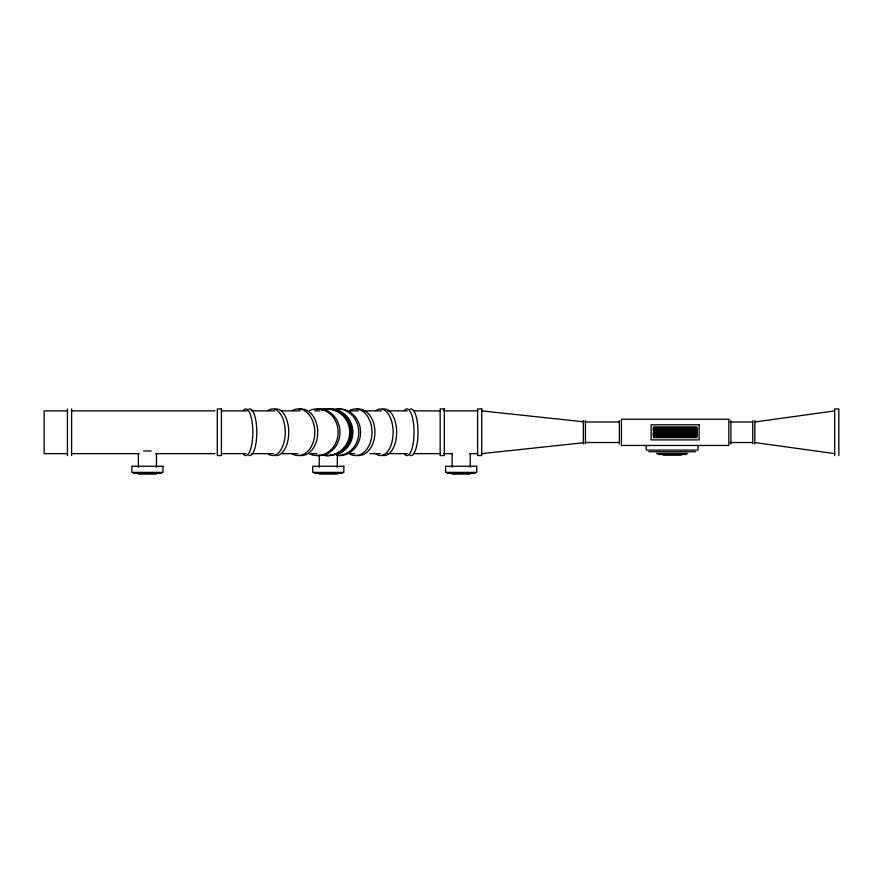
<?xml version="1.0" encoding="UTF-8"?>
<svg xmlns="http://www.w3.org/2000/svg" width="883" height="883" viewBox="0 0 883 883"><rect width="100%" height="100%" fill="white"/><g stroke="black" fill="none" stroke-linecap="round" stroke-linejoin="round"><path stroke-width="1.32" d="M754.833 421.997L834.689 410.882M481.754 453.641L584.182 442.67M67.561 410.882L44.15 410.882L44.15 453.641L67.561 453.641M71.689 410.882L214.911 410.882M222.052 410.882L247.328 410.882M251.412 410.882L274.646 410.882M281.787 410.882L300.209 410.882M314.613 410.882L319.745 410.882M350.419 410.882L358.343 410.882M364.58 410.882L381.5 410.882M387.648 410.882L407.295 410.882M414.16 410.882L440.076 410.882M443.818 410.882L477.846 410.882M585.55 421.997L619.358 421.997M730.186 421.997L752.095 421.997M653.42 427.527L696.842 427.527M696.842 428.487L653.42 428.487L653.42 427.052L696.842 427.052L696.842 437.648L653.42 437.648L653.42 437.074L696.842 437.074M653.42 429.061L696.842 429.061M653.42 429.635L696.842 429.635M653.42 429.822L696.842 429.822M653.42 430.198L696.842 430.198M696.842 430.772L653.42 430.772L653.42 428.674M696.842 431.346L653.42 431.346L653.42 431.919L696.842 431.919M696.842 432.493L653.42 432.493L653.42 435.352L696.842 435.352M653.42 433.067L696.842 433.067M653.42 433.255L696.842 433.255M653.42 433.641L696.842 433.641M653.42 434.204L696.842 434.204M653.42 434.403L696.842 434.403M653.42 434.778L696.842 434.778M696.842 435.926L653.42 435.926L653.42 436.5L696.842 436.5M585.55 442.526L619.358 442.526M730.186 442.526L752.095 442.526M143.576 450.992L151.269 450.992M648.751 451.754L695.517 451.754M656.577 453.454L687.691 453.454M71.689 453.641L139.172 453.641M155.695 453.641L214.911 453.641M222.052 453.641L245.949 453.641M251.412 453.641L273.41 453.641M281.787 453.641L297.847 453.641M310.971 453.641L316.776 453.641M350.419 453.641L354.789 453.641M369.933 453.641L380.308 453.641M387.648 453.641L407.295 453.641M414.16 453.641L440.076 453.641M443.818 453.641L451.986 453.641M469.679 453.641L477.846 453.641M658.1 454.447L686.157 454.447M663.1 455.12L681.168 455.12M133.388 473.376L161.457 473.376M314.26 473.376L342.317 473.376M447.151 473.376L475.209 473.376M138.388 474.05L156.457 474.05M319.26 474.05L337.328 474.05M452.14 474.05L470.209 474.05M481.754 410.882L584.182 421.853M754.833 442.526L834.689 453.641M838.85 455.562L838.85 408.95L834.689 408.95L834.689 455.562M754.833 420.606L754.833 443.906M752.758 420.606L752.758 443.906M730.903 420.606L730.903 443.906M698.056 445.462L698.056 450.087L646.213 450.087L646.213 445.462M619.358 420.606L619.358 443.906M585.451 420.606L585.451 443.906M583.376 420.606L583.376 443.906M470.209 453.707L470.209 467.262M452.14 453.707L452.14 467.262M337.328 453.707L337.328 467.262M319.26 455.065L319.26 467.262M156.457 453.707L156.457 467.262M138.388 453.707L138.388 467.262M71.6 408.95L71.6 455.562M67.439 408.95L67.439 455.562M322.494 409.69A23.3 23.3 0 0 1 351.6 432.262A23.3 23.3 0 0 1 322.494 454.833M335.143 409.138A23.3 20.96 90 0 1 358.697 430.794A23.3 20.96 90 0 1 337.77 455.562M336.953 409.138A23.3 20.96 -90 0 1 360.551 432.262A23.3 20.96 -90 0 1 336.953 455.385M356.401 409.138A23.3 16.479 -90 0 1 374.944 432.262A23.3 16.479 -90 0 1 356.401 455.385M349.458 410.595A23.3 16.479 -90 0 1 372.008 432.262A23.3 16.479 -90 0 1 349.458 453.928M268.068 410.595A23.3 12.561 -90 0 1 285.242 432.262A23.3 12.561 -90 0 1 268.068 453.928M274.613 409.138A23.3 12.561 90 0 1 288.741 432.262A23.3 12.561 90 0 1 274.613 455.385M243.2 410.595A23.3 7.042 90 0 1 252.836 432.262A23.3 7.042 90 0 1 243.2 453.928M248.874 409.138A23.3 7.042 90 0 1 256.798 432.262A23.3 7.042 90 0 1 248.874 455.385M382.505 409.138A23.3 12.561 -90 0 1 396.633 432.262A23.3 12.561 -90 0 1 382.505 455.385M375.959 410.595A23.3 12.561 90 0 1 393.134 432.262A23.3 12.561 90 0 1 375.959 453.928M292.229 410.595A23.3 16.479 90 0 1 314.778 432.262A23.3 16.479 90 0 1 292.229 453.928M299.171 409.138A23.3 16.479 90 0 1 317.714 432.262A23.3 16.479 90 0 1 299.171 455.385M309.469 410.595A23.3 20.96 -90 0 1 338.145 432.262A23.3 20.96 -90 0 1 309.469 453.928M316.368 409.138A23.3 20.96 -90 0 1 339.966 432.262A23.3 20.96 -90 0 1 316.368 455.385M410.098 409.138A23.3 7.042 -90 0 1 418.023 432.262A23.3 7.042 -90 0 1 410.098 455.385M404.414 410.595A23.3 7.042 -90 0 1 414.061 432.262A23.3 7.042 -90 0 1 404.414 453.928M322.03 409.458A23.3 22.881 -90 0 1 349.668 432.262A23.3 22.881 -90 0 1 322.03 455.054M321.876 409.69A23.3 22.881 90 0 1 350.452 432.262A23.3 22.881 90 0 1 321.876 454.833M327.118 409.138A23.3 22.881 -90 0 1 352.361 427.416A23.3 22.881 -90 0 1 336.6 454.568M326.324 409.138A23.3 22.881 -90 0 1 337.615 453.928M321.666 410.253A23.3 22.881 -90 0 1 323.509 409.69M322.681 409.69A23.3 23.3 0 0 1 350.639 425.054A23.3 23.3 0 0 1 337.052 453.928M221.434 408.95L217.273 408.95L217.273 455.562L221.434 455.562L221.434 408.95M444.315 408.95L440.153 408.95L440.153 455.562L444.315 455.562L444.315 408.95M481.754 408.95L477.593 408.95L477.593 455.562L481.754 455.562L481.754 408.95M728.817 419.226L621.433 419.226L621.433 445.462L728.817 445.462L728.817 419.226M699.148 424.789L651.113 424.789L651.113 439.911L699.148 439.911L699.148 424.789M162.98 466.279L131.865 466.279L131.865 472.383L162.98 472.383L162.98 466.279M343.84 466.279L312.737 466.279L312.737 472.383L343.84 472.383L343.84 466.279M476.732 466.279L445.617 466.279L445.617 472.383L476.732 472.383L476.732 466.279"/></g></svg>
